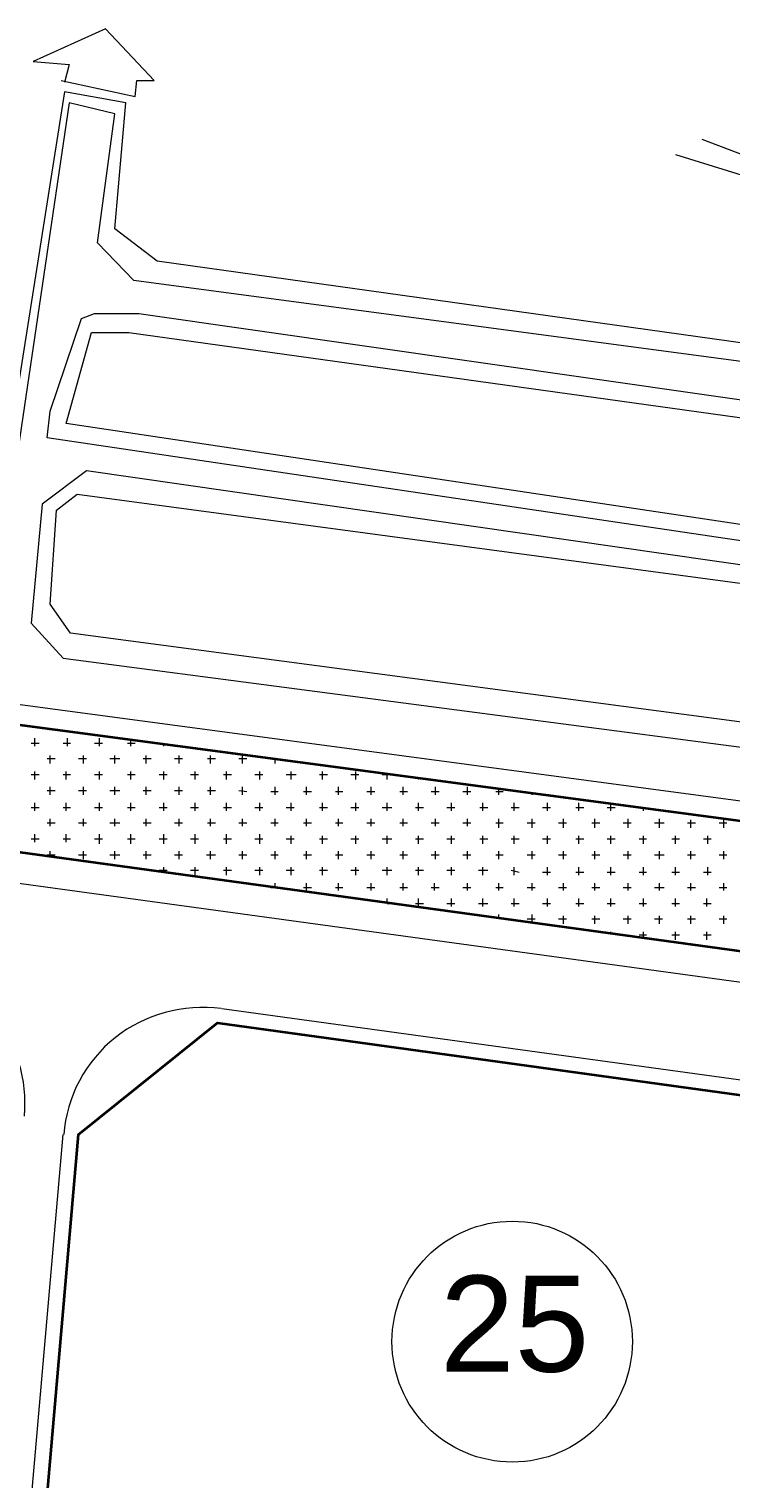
# Model space of a CAD drawing. Header units: millimetres. Extents: x -1787 to 4633, y 81 to 2259.
# Drawn here: x 1899.2 to 2038.1, y 1404.3 to 1691.3 of the extents above; entities that cross this region are included whole.
import ezdxf

# ---------------------------------------------------------------- set-up
doc = ezdxf.new("R2010")
doc.units = ezdxf.units.MM
doc.header["$MEASUREMENT"] = 0
doc.layers.get('0').update_dxf_attribs({"linetype": 'CONTINUOUS'})
doc.styles.add('Arial$001', font='arial.ttf', dxfattribs={"height": 2.232})

msp = doc.modelspace()

# ---------------------------------------------------------------- linework, layer by layer
at = {"color": 2, "linetype": 'Continuous', "lineweight": 20, "true_color": 0x000002}
msp.add_lwpolyline([(2027.11456, 1666.45125), (2192.9983, 1615.00784), (2192.63345, 1610.0216), (2187.03913, 1608.56221), (1924.59258, 1645.29013), (1916.2011, 1651.73576), (1918.39018, 1676.66697), (1906.22862, 1678.85605), (1890.66181, 1580.469), (1880.4461, 1574.87468), (1791.66668, 1588.61724), (1785.46428, 1592.02248), (1795.07192, 1684.45037), (1780.84289, 1685.42329), (1769.53263, 1593.23864), (1760.89792, 1591.4144), (1679.90191, 1602.84627), (1673.94274, 1608.19736), (1680.26675, 1689.80146), (1667.13226, 1690.65277), (1659.71371, 1610.0216), (1653.75454, 1606.00828), (1603.28405, 1611.6026), (1597.08165, 1618.16984)], dxfattribs=at)
at = {"color": 4, "linetype": 'Continuous', "lineweight": 15, "true_color": 0x000004}
msp.add_lwpolyline([(1905.62054, 1681.04513), (1920.21441, 1677.88312), (1920.57926, 1681.04513), (1923.9845, 1681.04513), (1914.37686, 1691.26085), (1900.02622, 1684.81522), (1907.20154, 1684.20714), (1906.22862, 1680.68028)], dxfattribs=at)
at = {"color": 5, "linetype": 'Continuous', "lineweight": 20, "true_color": 0x000005}
for points in [[(2032.34404, 1669.49165), (2080.62545, 1651.12768), (2191.78214, 1619.14277), (2196.76838, 1617.56177), (2197.01162, 1608.80544), (2194.82253, 1604.79212), (1919.97118, 1641.52005), (1912.79586, 1648.9386), (1916.2011, 1674.47789), (1907.20154, 1676.66697), (1892.60766, 1578.27991)], [(1609.8513, 1596.0358), (2490.34854, 1478.31186), (2612.69388, 1469.06907)], [(2609.53187, 1424.55774), (1605.47313, 1562.10503), (1605.47313, 1562.10503)], [(1937.36222, 1497.40551), (2150.91929, 1468.09614), (2150.91929, 1468.09614)], [(1876.31117, 1132.80182), (1905.98538, 1472.47431), (1905.98538, 1472.47431)]]:
    msp.add_lwpolyline(points, dxfattribs=at)
at = {"color": 2, "linetype": 'Continuous', "lineweight": 20, "true_color": 0x000002}
for points in [[(2190.20114, 1596.40064), (2196.76838, 1593.60348), (2195.79546, 1574.50983), (2189.83629, 1569.28036), (2181.80966, 1568.91551), (1902.82338, 1610.38644), (1903.43146, 1615.61592), (1909.63385, 1633.97988), (1912.18778, 1634.9528), (1920.94411, 1634.9528)], [(1910.60678, 1603.8192), (1901.85045, 1597.25195), (1899.66137, 1573.65852), (1905.98538, 1566.72643), (2183.39066, 1530.36335), (2190.56599, 1534.74151), (2193.36315, 1558.09172), (2188.01206, 1563.92927)]]:
    msp.add_lwpolyline(points, close=True, dxfattribs=at)
at = {"color": 7, "linetype": 'Continuous', "lineweight": 15, "true_color": 0x000007}
for points in [[(2193.36315, 1592.99541), (2193.36315, 1574.50983), (2189.22821, 1570.86136), (1906.59346, 1613.1836), (1911.5797, 1631.18272), (1918.99826, 1631.18272)], [(2184.85005, 1562.10503), (2190.20114, 1554.32163), (2187.64721, 1536.32252), (2181.44481, 1535.34959), (1907.44477, 1571.71267), (1903.43146, 1577.4286), (1904.64761, 1596.0358), (1908.78254, 1599.1978)]]:
    msp.add_lwpolyline(points, close=True, dxfattribs=at)
at = {"color": 1, "linetype": 'Continuous', "lineweight": 35, "true_color": 0x000001}
for points in [[(1605.83798, 1568.30743), (1599.63558, 1576.09083), (1600.24366, 1583.02292), (1611.06745, 1591.65763), (2489.74047, 1474.66339), (2610.86964, 1465.29898), (2621.45021, 1453.50227), (2621.45021, 1440.12454), (2610.5048, 1430.39529)], [(2145.08174, 1127.81558), (2120.51538, 1105.4383), (1903.7963, 1105.68153), (1879.47317, 1132.19374), (1909.02578, 1472.47431), (1936.51091, 1494.60835), (2150.91929, 1464.93414), (2171.83718, 1438.78677)]]:
    msp.add_lwpolyline(points, close=True, dxfattribs=at)
at = {"color": 3, "linetype": 'Continuous', "lineweight": 15, "true_color": 0x000003}
for points in [[(1903.43146, 1552.4974), (1903.43146, 1552.74063), (1903.43146, 1552.74063)], [(1899.66137, 1549.94347), (1901.24237, 1549.94347), (1901.24237, 1549.94347)], [(1900.39107, 1549.33539), (1900.39107, 1550.91639), (1900.39107, 1550.91639)], [(1905.98538, 1549.94347), (1907.44477, 1549.94347), (1907.44477, 1549.94347)], [(1906.83669, 1549.33539), (1906.83669, 1550.91639), (1906.83669, 1550.91639)], [(1912.18778, 1549.94347), (1913.76879, 1549.94347), (1913.76879, 1549.94347)], [(1913.16071, 1549.33539), (1913.16071, 1550.91639), (1913.16071, 1550.91639)], [(1918.75503, 1549.94347), (1920.21441, 1549.94347), (1920.21441, 1549.94347)], [(1919.36311, 1549.33539), (1919.36311, 1550.55155), (1919.36311, 1550.55155)], [(1925.93035, 1549.33539), (1925.93035, 1549.70024), (1925.93035, 1549.70024)], [(1902.82338, 1546.90308), (1904.40438, 1546.90308), (1904.40438, 1546.90308)], [(1903.43146, 1545.93015), (1903.43146, 1547.51116), (1903.43146, 1547.51116)], [(1909.02578, 1546.90308), (1910.60678, 1546.90308), (1910.60678, 1546.90308)], [(1909.9987, 1545.93015), (1909.9987, 1547.51116), (1909.9987, 1547.51116)], [(1915.22817, 1546.90308), (1917.17402, 1546.90308), (1917.17402, 1546.90308)], [(1916.2011, 1545.93015), (1916.2011, 1547.51116), (1916.2011, 1547.51116)], [(1921.79542, 1546.90308), (1923.37642, 1546.90308), (1923.37642, 1546.90308)], [(1922.4035, 1545.93015), (1922.4035, 1547.51116), (1922.4035, 1547.51116)], [(1927.99782, 1546.90308), (1929.57882, 1546.90308), (1929.57882, 1546.90308)], [(1928.97074, 1545.93015), (1928.97074, 1547.51116), (1928.97074, 1547.51116)], [(1934.56506, 1546.90308), (1936.14606, 1546.90308), (1936.14606, 1546.90308)], [(1935.17314, 1545.93015), (1935.17314, 1547.51116), (1935.17314, 1547.51116)], [(1940.76746, 1546.90308), (1942.34846, 1546.90308), (1942.34846, 1546.90308)], [(1941.49715, 1545.93015), (1941.49715, 1547.51116), (1941.49715, 1547.51116)], [(1947.09147, 1546.90308), (1947.69955, 1546.90308), (1947.69955, 1546.90308)], [(1947.94278, 1545.93015), (1947.94278, 1546.90308), (1947.94278, 1546.90308)], [(1900.39107, 1542.76815), (1900.39107, 1544.34915), (1900.39107, 1544.34915)], [(1906.59346, 1542.76815), (1906.59346, 1544.34915), (1906.59346, 1544.34915)], [(1913.16071, 1542.76815), (1913.16071, 1544.34915), (1913.16071, 1544.34915)], [(1919.36311, 1542.76815), (1919.36311, 1544.34915), (1919.36311, 1544.34915)], [(1925.93035, 1542.76815), (1925.93035, 1544.34915), (1925.93035, 1544.34915)], [(1932.13275, 1542.76815), (1932.13275, 1544.34915), (1932.13275, 1544.34915)], [(1938.33515, 1542.76815), (1938.33515, 1544.34915), (1938.33515, 1544.34915)], [(1944.90239, 1542.76815), (1944.90239, 1544.34915), (1944.90239, 1544.34915)], [(1951.10479, 1542.76815), (1951.10479, 1544.34915), (1951.10479, 1544.34915)], [(1957.30719, 1542.76815), (1957.30719, 1544.34915), (1957.30719, 1544.34915)], [(1963.87443, 1542.76815), (1963.87443, 1544.34915), (1963.87443, 1544.34915)], [(1899.66137, 1543.74107), (1901.24237, 1543.74107), (1901.24237, 1543.74107)], [(1903.43146, 1539.72776), (1903.43146, 1541.30876), (1903.43146, 1541.30876)], [(1905.98538, 1543.74107), (1907.44477, 1543.74107), (1907.44477, 1543.74107)], [(1909.9987, 1539.72776), (1909.9987, 1541.30876), (1909.9987, 1541.30876)], [(1912.18778, 1543.74107), (1913.76879, 1543.74107), (1913.76879, 1543.74107)], [(1916.2011, 1539.72776), (1916.2011, 1541.30876), (1916.2011, 1541.30876)], [(1918.75503, 1543.74107), (1920.21441, 1543.74107), (1920.21441, 1543.74107)], [(1922.4035, 1539.72776), (1922.4035, 1541.30876), (1922.4035, 1541.30876)], [(1924.95742, 1543.74107), (1926.53843, 1543.74107), (1926.53843, 1543.74107)], [(1928.97074, 1539.72776), (1928.97074, 1541.30876), (1928.97074, 1541.30876)], [(1931.15982, 1543.74107), (1932.74083, 1543.74107), (1932.74083, 1543.74107)], [(1935.17314, 1539.72776), (1935.17314, 1541.30876), (1935.17314, 1541.30876)], [(1937.72707, 1543.74107), (1939.30807, 1543.74107), (1939.30807, 1543.74107)], [(1941.49715, 1539.72776), (1941.49715, 1541.30876), (1941.49715, 1541.30876)], [(1943.92947, 1543.74107), (1945.51047, 1543.74107), (1945.51047, 1543.74107)], [(1947.94278, 1539.72776), (1947.94278, 1541.30876), (1947.94278, 1541.30876)], [(1950.13186, 1543.74107), (1952.07771, 1543.74107), (1952.07771, 1543.74107)], [(1954.14518, 1539.72776), (1954.14518, 1541.30876), (1954.14518, 1541.30876)], [(1956.69911, 1543.74107), (1958.28011, 1543.74107), (1958.28011, 1543.74107)], [(1960.46919, 1539.72776), (1960.46919, 1541.30876), (1960.46919, 1541.30876)], [(1962.90151, 1543.74107), (1964.48251, 1543.74107), (1964.48251, 1543.74107)], [(1966.91482, 1539.72776), (1966.91482, 1541.30876), (1966.91482, 1541.30876)], [(1969.1039, 1543.74107), (1971.04975, 1543.74107), (1971.04975, 1543.74107)], [(1970.07683, 1542.76815), (1970.07683, 1543.74107), (1970.07683, 1543.74107)], [(1973.23883, 1539.72776), (1973.23883, 1541.30876), (1973.23883, 1541.30876)], [(1976.27923, 1542.76815), (1976.27923, 1543.13299), (1976.27923, 1543.13299)], [(1979.68446, 1539.72776), (1979.68446, 1541.30876), (1979.68446, 1541.30876)], [(1986.00848, 1539.72776), (1986.00848, 1541.30876), (1986.00848, 1541.30876)], [(1992.21087, 1539.72776), (1992.21087, 1540.94391), (1992.21087, 1540.94391)], [(1900.39107, 1536.56575), (1900.39107, 1538.14675), (1900.39107, 1538.14675)], [(1902.82338, 1540.57906), (1904.40438, 1540.57906), (1904.40438, 1540.57906)], [(1906.59346, 1536.56575), (1906.59346, 1538.14675), (1906.59346, 1538.14675)], [(1909.02578, 1540.57906), (1910.60678, 1540.57906), (1910.60678, 1540.57906)], [(1913.16071, 1536.56575), (1913.16071, 1538.14675), (1913.16071, 1538.14675)], [(1915.22817, 1540.57906), (1917.17402, 1540.57906), (1917.17402, 1540.57906)], [(1919.36311, 1536.56575), (1919.36311, 1538.14675), (1919.36311, 1538.14675)], [(1921.79542, 1540.57906), (1923.37642, 1540.57906), (1923.37642, 1540.57906)], [(1925.93035, 1536.56575), (1925.93035, 1538.14675), (1925.93035, 1538.14675)], [(1927.99782, 1540.57906), (1929.57882, 1540.57906), (1929.57882, 1540.57906)], [(1932.13275, 1536.56575), (1932.13275, 1538.14675), (1932.13275, 1538.14675)], [(1934.56506, 1540.57906), (1936.14606, 1540.57906), (1936.14606, 1540.57906)], [(1938.33515, 1536.56575), (1938.33515, 1538.14675), (1938.33515, 1538.14675)], [(1940.76746, 1540.57906), (1942.34846, 1540.33583), (1942.34846, 1540.33583)], [(1944.90239, 1536.56575), (1944.90239, 1538.14675), (1944.90239, 1538.14675)], [(1947.09147, 1540.33583), (1948.55086, 1540.33583), (1948.55086, 1540.33583)], [(1951.10479, 1536.56575), (1951.10479, 1538.14675), (1951.10479, 1538.14675)], [(1953.5371, 1540.33583), (1955.1181, 1540.33583), (1955.1181, 1540.33583)], [(1957.30719, 1536.56575), (1957.30719, 1538.14675), (1957.30719, 1538.14675)], [(1959.86111, 1540.33583), (1961.3205, 1540.33583), (1961.3205, 1540.33583)], [(1963.87443, 1536.56575), (1963.87443, 1538.14675), (1963.87443, 1538.14675)], [(1966.06351, 1540.33583), (1967.64452, 1540.33583), (1967.64452, 1540.33583)], [(1970.07683, 1536.56575), (1970.07683, 1538.14675), (1970.07683, 1538.14675)], [(1972.63076, 1540.33583), (1974.09014, 1540.33583), (1974.09014, 1540.33583)], [(1976.27923, 1536.56575), (1976.27923, 1538.14675), (1976.27923, 1538.14675)], [(1978.83315, 1540.33583), (1980.41416, 1540.33583), (1980.41416, 1540.33583)], [(1982.84647, 1536.56575), (1982.84647, 1538.14675), (1982.84647, 1538.14675)], [(1985.03555, 1540.33583), (1986.61656, 1540.33583), (1986.61656, 1540.33583)], [(1989.04887, 1536.56575), (1989.04887, 1538.14675), (1989.04887, 1538.14675)], [(1991.6028, 1540.33583), (1993.06218, 1540.33583), (1993.06218, 1540.33583)], [(1995.25127, 1536.56575), (1995.25127, 1538.14675), (1995.25127, 1538.14675)], [(1998.77812, 1539.72776), (1998.77812, 1539.97099), (1998.77812, 1539.97099)], [(2001.81851, 1536.56575), (2001.81851, 1538.14675), (2001.81851, 1538.14675)], [(2008.02091, 1536.56575), (2008.02091, 1538.14675), (2008.02091, 1538.14675)], [(1899.66137, 1537.17383), (1901.24237, 1537.17383), (1901.24237, 1537.17383)], [(1905.98538, 1537.17383), (1907.44477, 1537.17383), (1907.44477, 1537.17383)], [(1912.18778, 1537.17383), (1913.76879, 1537.17383), (1913.76879, 1537.17383)], [(1918.75503, 1537.17383), (1920.21441, 1537.17383), (1920.21441, 1537.17383)], [(1924.95742, 1537.17383), (1926.53843, 1537.17383), (1926.53843, 1537.17383)], [(1931.15982, 1537.17383), (1932.74083, 1537.17383), (1932.74083, 1537.17383)], [(1937.72707, 1537.17383), (1939.30807, 1537.17383), (1939.30807, 1537.17383)], [(1943.92947, 1537.17383), (1945.51047, 1537.17383), (1945.51047, 1537.17383)], [(1950.13186, 1537.17383), (1951.71287, 1537.17383), (1951.71287, 1537.17383)], [(1956.69911, 1537.17383), (1958.28011, 1537.17383), (1958.28011, 1537.17383)], [(1962.90151, 1537.17383), (1964.48251, 1537.17383), (1964.48251, 1537.17383)], [(1969.1039, 1537.17383), (1971.04975, 1537.17383), (1971.04975, 1537.17383)], [(1975.67115, 1537.17383), (1977.25215, 1537.17383), (1977.25215, 1537.17383)], [(1981.87355, 1537.17383), (1983.45455, 1537.17383), (1983.45455, 1537.17383)], [(1988.44079, 1537.17383), (1990.02179, 1537.17383), (1990.02179, 1537.17383)], [(1994.64319, 1537.17383), (1996.22419, 1537.17383), (1996.22419, 1537.17383)], [(2000.84559, 1537.17383), (2002.42659, 1537.17383), (2002.42659, 1537.17383)], [(2007.41283, 1537.17383), (2008.99383, 1537.17383), (2008.99383, 1537.17383)], [(2013.61523, 1537.17383), (2015.19623, 1537.17383), (2015.19623, 1537.17383)], [(2014.34492, 1536.56575), (2014.34492, 1537.78191), (2014.34492, 1537.78191)], [(2020.79055, 1536.56575), (2020.79055, 1537.17383), (2020.79055, 1537.17383)], [(1902.82338, 1534.13344), (1904.40438, 1534.13344), (1904.40438, 1534.13344)], [(1903.43146, 1533.52536), (1903.43146, 1534.98475), (1903.43146, 1534.98475)], [(1909.02578, 1534.13344), (1910.60678, 1534.13344), (1910.60678, 1534.13344)], [(1909.9987, 1533.52536), (1909.9987, 1534.98475), (1909.9987, 1534.98475)], [(1915.22817, 1534.13344), (1917.17402, 1534.13344), (1917.17402, 1534.13344)], [(1916.2011, 1533.52536), (1916.2011, 1534.98475), (1916.2011, 1534.98475)], [(1921.79542, 1534.13344), (1923.37642, 1534.13344), (1923.37642, 1534.13344)], [(1922.4035, 1533.52536), (1922.4035, 1534.98475), (1922.4035, 1534.98475)], [(1927.99782, 1534.13344), (1929.57882, 1534.13344), (1929.57882, 1534.13344)], [(1928.97074, 1533.52536), (1928.97074, 1534.98475), (1928.97074, 1534.98475)], [(1934.56506, 1534.13344), (1936.14606, 1534.13344), (1936.14606, 1534.13344)], [(1935.17314, 1533.52536), (1935.17314, 1534.98475), (1935.17314, 1534.98475)], [(1940.76746, 1534.13344), (1942.34846, 1534.13344), (1942.34846, 1534.13344)], [(1941.49715, 1533.52536), (1941.49715, 1534.98475), (1941.49715, 1534.98475)], [(1947.09147, 1534.13344), (1948.55086, 1534.13344), (1948.55086, 1534.13344)], [(1947.94278, 1533.52536), (1947.94278, 1534.98475), (1947.94278, 1534.98475)], [(1953.5371, 1534.13344), (1955.1181, 1534.13344), (1955.1181, 1534.13344)], [(1954.14518, 1533.52536), (1954.14518, 1534.98475), (1954.14518, 1534.98475)], [(1959.86111, 1534.13344), (1961.3205, 1534.13344), (1961.3205, 1534.13344)], [(1960.46919, 1533.52536), (1960.46919, 1534.98475), (1960.46919, 1534.98475)], [(1966.06351, 1534.13344), (1967.64452, 1534.13344), (1967.64452, 1534.13344)], [(1966.91482, 1533.52536), (1966.91482, 1534.98475), (1966.91482, 1534.98475)], [(1972.63076, 1534.13344), (1974.09014, 1534.13344), (1974.09014, 1534.13344)], [(1973.23883, 1533.52536), (1973.23883, 1534.98475), (1973.23883, 1534.98475)], [(1978.83315, 1534.13344), (1980.41416, 1534.13344), (1980.41416, 1534.13344)], [(1979.68446, 1533.52536), (1979.68446, 1534.98475), (1979.68446, 1534.98475)], [(1985.03555, 1534.13344), (1986.61656, 1534.13344), (1986.61656, 1534.13344)], [(1986.00848, 1533.52536), (1986.00848, 1534.98475), (1986.00848, 1534.98475)], [(1991.6028, 1534.13344), (1993.06218, 1534.13344), (1993.06218, 1534.13344)], [(1992.21087, 1533.16051), (1992.21087, 1534.98475), (1992.21087, 1534.98475)], [(1997.80519, 1534.13344), (1999.3862, 1534.13344), (1999.3862, 1534.13344)], [(1998.77812, 1533.16051), (1998.77812, 1534.98475), (1998.77812, 1534.98475)], [(2004.00759, 1534.13344), (2005.5886, 1534.13344), (2005.5886, 1534.13344)], [(2004.98052, 1533.16051), (2004.98052, 1534.98475), (2004.98052, 1534.98475)], [(2010.57484, 1534.13344), (2012.15584, 1534.13344), (2012.15584, 1534.13344)], [(2011.18291, 1533.16051), (2011.18291, 1534.98475), (2011.18291, 1534.98475)], [(2016.77723, 1534.13344), (2018.35824, 1534.13344), (2018.35824, 1534.13344)], [(2017.75016, 1533.16051), (2017.75016, 1534.98475), (2017.75016, 1534.98475)], [(2022.97963, 1534.13344), (2024.92548, 1534.13344), (2024.92548, 1534.13344)], [(2023.95256, 1533.16051), (2023.95256, 1534.98475), (2023.95256, 1534.98475)], [(2029.54688, 1534.13344), (2031.12788, 1534.13344), (2031.12788, 1534.13344)], [(2030.15496, 1533.16051), (2030.15496, 1534.74151), (2030.15496, 1534.74151)], [(2035.74927, 1534.13344), (2037.33028, 1534.13344), (2037.33028, 1534.13344)], [(2036.7222, 1533.16051), (2036.7222, 1534.74151), (2036.7222, 1534.74151)], [(1899.66137, 1530.97143), (1901.24237, 1530.97143), (1901.24237, 1530.97143)], [(1900.39107, 1530.36335), (1900.39107, 1531.94435), (1900.39107, 1531.94435)], [(1905.98538, 1530.97143), (1907.44477, 1530.97143), (1907.44477, 1530.97143)], [(1906.59346, 1530.36335), (1906.59346, 1531.94435), (1906.59346, 1531.94435)], [(1912.18778, 1530.97143), (1913.76879, 1530.97143), (1913.76879, 1530.97143)], [(1913.16071, 1529.9985), (1913.16071, 1531.94435), (1913.16071, 1531.94435)], [(1918.75503, 1530.97143), (1920.21441, 1530.97143), (1920.21441, 1530.97143)], [(1919.36311, 1529.9985), (1919.36311, 1531.94435), (1919.36311, 1531.94435)], [(1924.95742, 1530.97143), (1926.53843, 1530.97143), (1926.53843, 1530.97143)], [(1925.93035, 1529.9985), (1925.93035, 1531.94435), (1925.93035, 1531.94435)], [(1931.15982, 1530.97143), (1932.74083, 1530.97143), (1932.74083, 1530.97143)], [(1932.13275, 1529.9985), (1932.13275, 1531.94435), (1932.13275, 1531.94435)], [(1937.72707, 1530.97143), (1939.30807, 1530.97143), (1939.30807, 1530.97143)], [(1938.33515, 1529.9985), (1938.33515, 1531.94435), (1938.33515, 1531.94435)], [(1943.92947, 1530.97143), (1945.51047, 1530.97143), (1945.51047, 1530.97143)], [(1944.90239, 1529.9985), (1944.90239, 1531.94435), (1944.90239, 1531.94435)], [(1950.13186, 1530.97143), (1951.71287, 1530.97143), (1951.71287, 1530.97143)], [(1951.10479, 1529.9985), (1951.10479, 1531.57951), (1951.10479, 1531.57951)], [(1956.69911, 1530.97143), (1958.28011, 1530.97143), (1958.28011, 1530.97143)], [(1957.30719, 1529.9985), (1957.30719, 1531.57951), (1957.30719, 1531.57951)], [(1962.90151, 1530.97143), (1964.48251, 1530.97143), (1964.48251, 1530.97143)], [(1963.87443, 1529.9985), (1963.87443, 1531.57951), (1963.87443, 1531.57951)], [(1969.1039, 1530.97143), (1971.04975, 1530.97143), (1971.04975, 1530.97143)], [(1970.07683, 1529.9985), (1970.07683, 1531.57951), (1970.07683, 1531.57951)], [(1975.67115, 1530.97143), (1977.25215, 1530.97143), (1977.25215, 1530.97143)], [(1976.27923, 1529.9985), (1976.27923, 1531.57951), (1976.27923, 1531.57951)], [(1981.87355, 1530.97143), (1983.45455, 1530.97143), (1983.45455, 1530.97143)], [(1982.84647, 1529.9985), (1982.84647, 1531.57951), (1982.84647, 1531.57951)], [(1988.44079, 1530.97143), (1990.02179, 1530.97143), (1990.02179, 1530.97143)], [(1989.04887, 1529.9985), (1989.04887, 1531.57951), (1989.04887, 1531.57951)], [(1994.64319, 1530.97143), (1996.22419, 1530.97143), (1996.22419, 1530.97143)], [(1995.25127, 1529.9985), (1995.25127, 1531.57951), (1995.25127, 1531.57951)], [(2000.84559, 1530.97143), (2002.42659, 1530.97143), (2002.42659, 1530.97143)], [(2001.81851, 1529.9985), (2001.81851, 1531.57951), (2001.81851, 1531.57951)], [(2007.41283, 1530.97143), (2008.99383, 1530.97143), (2008.99383, 1530.97143)], [(2008.02091, 1529.9985), (2008.02091, 1531.57951), (2008.02091, 1531.57951)], [(2013.61523, 1530.97143), (2015.19623, 1530.97143), (2015.19623, 1530.97143)], [(2014.34492, 1529.9985), (2014.34492, 1531.57951), (2014.34492, 1531.57951)], [(2019.93924, 1530.97143), (2021.39863, 1530.97143), (2021.39863, 1530.97143)], [(2020.79055, 1529.9985), (2020.79055, 1531.57951), (2020.79055, 1531.57951)], [(2026.38487, 1530.97143), (2027.96587, 1530.97143), (2027.96587, 1530.97143)], [(2027.11456, 1529.9985), (2027.11456, 1531.57951), (2027.11456, 1531.57951)], [(2032.70888, 1530.97143), (2034.16827, 1530.97143), (2034.16827, 1530.97143)], [(2033.56019, 1529.9985), (2033.56019, 1531.57951), (2033.56019, 1531.57951)], [(1902.82338, 1527.80942), (1904.40438, 1527.80942), (1904.40438, 1527.80942)], [(1903.43146, 1527.56619), (1903.43146, 1528.53912), (1903.43146, 1528.53912)], [(1909.02578, 1527.80942), (1910.60678, 1527.80942), (1910.60678, 1527.80942)], [(1909.9987, 1526.95811), (1909.9987, 1528.53912), (1909.9987, 1528.53912)], [(1915.22817, 1527.80942), (1917.17402, 1527.80942), (1917.17402, 1527.80942)], [(1916.2011, 1526.95811), (1916.2011, 1528.53912), (1916.2011, 1528.53912)], [(1921.79542, 1527.80942), (1923.37642, 1527.80942), (1923.37642, 1527.80942)], [(1922.4035, 1526.95811), (1922.4035, 1528.53912), (1922.4035, 1528.53912)], [(1927.99782, 1527.80942), (1929.57882, 1527.80942), (1929.57882, 1527.80942)], [(1928.97074, 1526.95811), (1928.97074, 1528.53912), (1928.97074, 1528.53912)], [(1934.32183, 1527.80942), (1936.14606, 1527.80942), (1936.14606, 1527.80942)], [(1935.17314, 1526.95811), (1935.17314, 1528.53912), (1935.17314, 1528.53912)], [(1940.76746, 1527.80942), (1942.34846, 1527.80942), (1942.34846, 1527.80942)], [(1941.49715, 1526.95811), (1941.49715, 1528.53912), (1941.49715, 1528.53912)], [(1947.09147, 1527.80942), (1948.55086, 1527.80942), (1948.55086, 1527.80942)], [(1947.94278, 1526.95811), (1947.94278, 1528.53912), (1947.94278, 1528.53912)], [(1953.5371, 1527.80942), (1955.1181, 1527.80942), (1955.1181, 1527.80942)], [(1954.14518, 1526.95811), (1954.14518, 1528.53912), (1954.14518, 1528.53912)], [(1959.86111, 1527.80942), (1961.3205, 1527.80942), (1961.3205, 1527.80942)], [(1960.46919, 1526.95811), (1960.46919, 1528.53912), (1960.46919, 1528.53912)], [(1966.06351, 1527.80942), (1967.64452, 1527.80942), (1967.64452, 1527.80942)], [(1966.91482, 1526.95811), (1966.91482, 1528.53912), (1966.91482, 1528.53912)], [(1972.63076, 1527.80942), (1974.09014, 1527.80942), (1974.09014, 1527.80942)], [(1973.23883, 1526.95811), (1973.23883, 1528.53912), (1973.23883, 1528.53912)], [(1978.83315, 1527.80942), (1980.41416, 1527.80942), (1980.41416, 1527.80942)], [(1979.68446, 1526.95811), (1979.68446, 1528.53912), (1979.68446, 1528.53912)], [(1985.03555, 1527.80942), (1986.61656, 1527.80942), (1986.61656, 1527.80942)], [(1986.00848, 1526.95811), (1986.00848, 1528.53912), (1986.00848, 1528.53912)], [(1991.6028, 1527.80942), (1993.06218, 1527.80942), (1993.06218, 1527.80942)], [(1992.21087, 1526.95811), (1992.21087, 1528.53912), (1992.21087, 1528.53912)], [(1997.80519, 1527.80942), (1999.3862, 1527.80942), (1999.3862, 1527.80942)], [(1998.77812, 1526.95811), (1998.77812, 1528.53912), (1998.77812, 1528.53912)], [(2004.00759, 1527.80942), (2005.5886, 1527.80942), (2005.5886, 1527.80942)], [(2004.98052, 1526.95811), (2004.98052, 1528.53912), (2004.98052, 1528.53912)], [(2010.57484, 1527.80942), (2012.15584, 1527.80942), (2012.15584, 1527.80942)], [(2011.18291, 1526.95811), (2011.18291, 1528.53912), (2011.18291, 1528.53912)], [(2016.77723, 1527.80942), (2018.35824, 1527.80942), (2018.35824, 1527.80942)], [(2017.75016, 1526.95811), (2017.75016, 1528.53912), (2017.75016, 1528.53912)], [(2022.97963, 1527.80942), (2024.92548, 1527.80942), (2024.92548, 1527.80942)], [(2023.95256, 1526.95811), (2023.95256, 1528.53912), (2023.95256, 1528.53912)], [(2029.54688, 1527.80942), (2031.12788, 1527.80942), (2031.12788, 1527.80942)], [(2030.15496, 1526.95811), (2030.15496, 1528.53912), (2030.15496, 1528.53912)], [(2035.74927, 1527.80942), (2037.33028, 1527.80942), (2037.33028, 1527.80942)], [(2036.7222, 1526.95811), (2036.7222, 1528.53912), (2036.7222, 1528.53912)], [(1919.36311, 1525.37711), (1919.24149, 1525.49873), (1919.24149, 1525.49873)], [(1924.95742, 1524.76903), (1926.53843, 1524.76903), (1926.53843, 1524.76903)], [(1925.93035, 1524.40418), (1925.93035, 1525.37711), (1925.93035, 1525.37711)], [(1931.15982, 1524.76903), (1932.74083, 1524.76903), (1932.74083, 1524.76903)], [(1932.13275, 1523.79611), (1932.13275, 1525.37711), (1932.13275, 1525.37711)], [(1937.72707, 1524.76903), (1939.30807, 1524.76903), (1939.30807, 1524.76903)], [(1938.33515, 1523.79611), (1938.33515, 1525.37711), (1938.33515, 1525.37711)], [(1943.92947, 1524.76903), (1945.51047, 1524.76903), (1945.51047, 1524.76903)], [(1944.90239, 1523.79611), (1944.90239, 1525.37711), (1944.90239, 1525.37711)], [(1950.13186, 1524.76903), (1951.71287, 1524.76903), (1951.71287, 1524.76903)], [(1951.10479, 1523.79611), (1951.10479, 1525.37711), (1951.10479, 1525.37711)], [(1956.69911, 1524.76903), (1958.28011, 1524.76903), (1958.28011, 1524.76903)], [(1957.30719, 1523.79611), (1957.30719, 1525.37711), (1957.30719, 1525.37711)], [(1962.90151, 1524.76903), (1964.48251, 1524.76903), (1964.48251, 1524.76903)], [(1963.87443, 1523.79611), (1963.87443, 1525.37711), (1963.87443, 1525.37711)], [(1969.1039, 1524.76903), (1971.04975, 1524.76903), (1971.04975, 1524.76903)], [(1970.07683, 1523.79611), (1970.07683, 1525.37711), (1970.07683, 1525.37711)], [(1975.67115, 1524.76903), (1977.25215, 1524.76903), (1977.25215, 1524.76903)], [(1976.27923, 1523.79611), (1976.27923, 1525.37711), (1976.27923, 1525.37711)], [(1981.87355, 1524.76903), (1983.45455, 1524.76903), (1983.45455, 1524.76903)], [(1982.84647, 1523.79611), (1982.84647, 1525.37711), (1982.84647, 1525.37711)], [(1988.19756, 1524.76903), (1990.02179, 1524.76903), (1990.02179, 1524.76903)], [(1989.04887, 1523.79611), (1989.04887, 1525.37711), (1989.04887, 1525.37711)], [(1994.64319, 1524.76903), (1996.22419, 1524.40418), (1996.22419, 1524.40418)], [(1995.25127, 1523.79611), (1995.25127, 1525.37711), (1995.25127, 1525.37711)], [(2000.84559, 1524.40418), (2002.42659, 1524.40418), (2002.42659, 1524.40418)], [(2001.81851, 1523.79611), (2001.81851, 1525.37711), (2001.81851, 1525.37711)], [(2007.41283, 1524.40418), (2008.99383, 1524.40418), (2008.99383, 1524.40418)], [(2008.02091, 1523.79611), (2008.02091, 1525.37711), (2008.02091, 1525.37711)], [(2013.61523, 1524.40418), (2015.19623, 1524.40418), (2015.19623, 1524.40418)], [(2014.34492, 1523.79611), (2014.34492, 1525.37711), (2014.34492, 1525.37711)], [(2019.93924, 1524.40418), (2021.39863, 1524.40418), (2021.39863, 1524.40418)], [(2020.79055, 1523.79611), (2020.79055, 1525.37711), (2020.79055, 1525.37711)], [(2026.38487, 1524.40418), (2027.96587, 1524.40418), (2027.96587, 1524.40418)], [(2027.11456, 1523.79611), (2027.11456, 1525.37711), (2027.11456, 1525.37711)], [(2032.70888, 1524.40418), (2034.16827, 1524.40418), (2034.16827, 1524.40418)], [(2033.56019, 1523.79611), (2033.56019, 1525.37711), (2033.56019, 1525.37711)], [(1941.49715, 1522.2151), (1941.37554, 1522.33672), (1941.37554, 1522.33672)], [(1947.09147, 1521.36379), (1948.55086, 1521.36379), (1948.55086, 1521.36379)], [(1947.94278, 1521.36379), (1947.94278, 1522.2151), (1947.94278, 1522.2151)], [(1953.5371, 1521.36379), (1955.1181, 1521.36379), (1955.1181, 1521.36379)], [(1954.14518, 1520.75572), (1954.14518, 1522.2151), (1954.14518, 1522.2151)], [(1959.86111, 1521.36379), (1961.3205, 1521.36379), (1961.3205, 1521.36379)], [(1960.46919, 1520.75572), (1960.46919, 1522.2151), (1960.46919, 1522.2151)], [(1966.06351, 1521.36379), (1967.64452, 1521.36379), (1967.64452, 1521.36379)], [(1966.91482, 1520.75572), (1966.91482, 1522.2151), (1966.91482, 1522.2151)], [(1972.63076, 1521.36379), (1974.09014, 1521.36379), (1974.09014, 1521.36379)], [(1973.23883, 1520.75572), (1973.23883, 1522.2151), (1973.23883, 1522.2151)], [(1978.83315, 1521.36379), (1980.41416, 1521.36379), (1980.41416, 1521.36379)], [(1979.44123, 1520.75572), (1979.44123, 1522.2151), (1979.44123, 1522.2151)], [(1985.03555, 1521.36379), (1986.61656, 1521.36379), (1986.61656, 1521.36379)], [(1986.00848, 1520.75572), (1986.00848, 1522.2151), (1986.00848, 1522.2151)], [(1991.6028, 1521.36379), (1993.06218, 1521.36379), (1993.06218, 1521.36379)], [(1992.21087, 1520.75572), (1992.21087, 1522.2151), (1992.21087, 1522.2151)], [(1997.80519, 1521.36379), (1999.3862, 1521.36379), (1999.3862, 1521.36379)], [(1998.77812, 1520.75572), (1998.77812, 1522.2151), (1998.77812, 1522.2151)], [(2004.00759, 1521.36379), (2005.5886, 1521.36379), (2005.5886, 1521.36379)], [(2004.98052, 1520.75572), (2004.98052, 1522.2151), (2004.98052, 1522.2151)], [(2010.57484, 1521.36379), (2012.15584, 1521.36379), (2012.15584, 1521.36379)], [(2011.18291, 1520.75572), (2011.18291, 1522.2151), (2011.18291, 1522.2151)], [(2016.77723, 1521.36379), (2018.35824, 1521.36379), (2018.35824, 1521.36379)], [(2017.75016, 1520.75572), (2017.75016, 1522.2151), (2017.75016, 1522.2151)], [(2022.97963, 1521.36379), (2024.92548, 1521.36379), (2024.92548, 1521.36379)], [(2023.95256, 1520.75572), (2023.95256, 1522.2151), (2023.95256, 1522.2151)], [(2029.54688, 1521.36379), (2031.12788, 1521.36379), (2031.12788, 1521.36379)], [(2030.15496, 1520.75572), (2030.15496, 1522.2151), (2030.15496, 1522.2151)], [(2035.74927, 1521.36379), (2037.33028, 1521.36379), (2037.33028, 1521.36379)], [(2036.7222, 1520.75572), (2036.7222, 1522.2151), (2036.7222, 1522.2151)], [(1970.07683, 1518.20179), (1970.07683, 1519.17471), (1970.07683, 1519.17471)], [(1970.07683, 1518.20179), (1971.04975, 1518.20179), (1971.04975, 1518.20179)], [(1975.67115, 1518.20179), (1977.25215, 1518.20179), (1977.25215, 1518.20179)], [(1976.27923, 1517.59371), (1976.27923, 1519.17471), (1976.27923, 1519.17471)], [(1981.87355, 1518.20179), (1983.45455, 1518.20179), (1983.45455, 1518.20179)], [(1982.84647, 1517.59371), (1982.84647, 1519.17471), (1982.84647, 1519.17471)], [(1988.19756, 1518.20179), (1990.02179, 1518.20179), (1990.02179, 1518.20179)], [(1989.04887, 1517.59371), (1989.04887, 1519.17471), (1989.04887, 1519.17471)], [(1994.64319, 1518.20179), (1996.22419, 1518.20179), (1996.22419, 1518.20179)], [(1995.25127, 1517.59371), (1995.25127, 1519.17471), (1995.25127, 1519.17471)], [(2000.84559, 1518.20179), (2002.42659, 1518.20179), (2002.42659, 1518.20179)], [(2001.81851, 1517.59371), (2001.81851, 1519.17471), (2001.81851, 1519.17471)], [(2007.41283, 1518.20179), (2008.99383, 1518.20179), (2008.99383, 1518.20179)], [(2008.02091, 1517.59371), (2008.02091, 1519.17471), (2008.02091, 1519.17471)], [(2013.61523, 1518.20179), (2015.19623, 1518.20179), (2015.19623, 1518.20179)], [(2014.34492, 1517.59371), (2014.34492, 1519.17471), (2014.34492, 1519.17471)], [(2019.93924, 1518.20179), (2021.39863, 1518.20179), (2021.39863, 1518.20179)], [(2020.79055, 1517.59371), (2020.79055, 1519.17471), (2020.79055, 1519.17471)], [(2026.38487, 1518.20179), (2027.96587, 1518.20179), (2027.96587, 1518.20179)], [(2027.11456, 1517.59371), (2027.11456, 1519.17471), (2027.11456, 1519.17471)], [(2032.70888, 1518.20179), (2034.16827, 1518.20179), (2034.16827, 1518.20179)], [(2033.31696, 1517.59371), (2033.31696, 1519.17471), (2033.31696, 1519.17471)], [(1992.21087, 1515.1614), (1992.21087, 1516.01271), (1992.21087, 1516.01271)], [(1997.80519, 1515.1614), (1999.3862, 1515.1614), (1999.3862, 1515.1614)], [(1998.77812, 1514.4317), (1998.77812, 1516.01271), (1998.77812, 1516.01271)], [(2004.00759, 1515.1614), (2005.5886, 1515.1614), (2005.5886, 1515.1614)], [(2004.98052, 1514.18847), (2004.98052, 1515.76947), (2004.98052, 1515.76947)], [(2010.57484, 1515.1614), (2012.15584, 1515.1614), (2012.15584, 1515.1614)], [(2011.18291, 1514.18847), (2011.18291, 1515.76947), (2011.18291, 1515.76947)], [(2016.77723, 1515.1614), (2018.35824, 1515.1614), (2018.35824, 1515.1614)], [(2017.75016, 1514.18847), (2017.75016, 1515.76947), (2017.75016, 1515.76947)], [(2022.97963, 1515.1614), (2024.56064, 1515.1614), (2024.56064, 1515.1614)], [(2023.95256, 1514.18847), (2023.95256, 1515.76947), (2023.95256, 1515.76947)], [(2029.54688, 1515.1614), (2031.12788, 1515.1614), (2031.12788, 1515.1614)], [(2030.15496, 1514.18847), (2030.15496, 1515.76947), (2030.15496, 1515.76947)], [(2035.74927, 1515.1614), (2037.33028, 1515.1614), (2037.33028, 1515.1614)], [(2036.7222, 1514.18847), (2036.7222, 1515.76947), (2036.7222, 1515.76947)], [(2014.34492, 1512.24262), (2014.34492, 1512.60747), (2014.34492, 1512.60747)], [(2020.79055, 1511.39131), (2020.79055, 1512.60747), (2020.79055, 1512.60747)], [(2027.11456, 1511.02646), (2027.11456, 1512.60747), (2027.11456, 1512.60747)], [(2033.31696, 1511.02646), (2033.31696, 1512.60747), (2033.31696, 1512.60747)], [(2019.93924, 1511.99939), (2021.39863, 1511.99939), (2021.39863, 1511.99939)], [(2026.38487, 1511.99939), (2027.96587, 1511.99939), (2027.96587, 1511.99939)], [(2032.70888, 1511.99939), (2034.16827, 1511.99939), (2034.16827, 1511.99939)], [(2036.7222, 1509.20223), (2036.7222, 1509.44546), (2036.7222, 1509.44546)]]:
    msp.add_lwpolyline(points, dxfattribs=at)
at = {"color": 5, "linetype": 'Continuous', "lineweight": 20, "true_color": 0x000005}
msp.add_open_spline([(1898.3236, 1476.12277), (1899.66137, 1490.71665), (1889.20243, 1503.85114), (1874.60855, 1505.79699)], degree=3, dxfattribs=at)
msp.add_open_spline([(1937.2406, 1497.40551), (1929.82205, 1498.37844), (1922.16027, 1496.31097), (1916.32271, 1491.68958), (1916.32271, 1491.68958), (1910.36355, 1486.94657), (1906.71508, 1480.01448), (1906.107, 1472.47431)], degree=3, knots=[0, 0, 0, 0, 0.125, 0.125, 0.125, 0.125001, 1, 1, 1, 1], dxfattribs=at)
at = {"color": 7, "linetype": 'Continuous', "lineweight": 15, "true_color": 0x000007}
msp.add_open_spline([(1994.88642, 1455.3265), (1981.63031, 1455.3265), (1971.04975, 1444.62432), (1971.04975, 1431.48983), (1971.04975, 1431.48983), (1971.04975, 1418.35535), (1981.63031, 1407.65317), (1994.88642, 1407.65317), (1994.88642, 1407.65317), (2008.02091, 1407.65317), (2018.60147, 1418.35535), (2018.60147, 1431.48983), (2018.60147, 1431.48983), (2018.60147, 1444.62432), (2008.02091, 1455.3265), (1994.88642, 1455.3265)], degree=3, knots=[0, 0, 0, 0, 0.0625, 0.0625, 0.0625, 0.062501, 0.125, 0.125, 0.125, 0.125001, 0.1875, 0.1875, 0.1875, 0.187501, 1, 1, 1, 1], dxfattribs=at)

# ---------------------------------------------------------------- texts
at = {"color": 7, "true_color": 0x000007, "style": 'Arial$001'}
msp.add_text('25', height=19.024385, dxfattribs=at).set_placement((1980.53577, 1425.5415))

doc.saveas('drawing.dxf')
